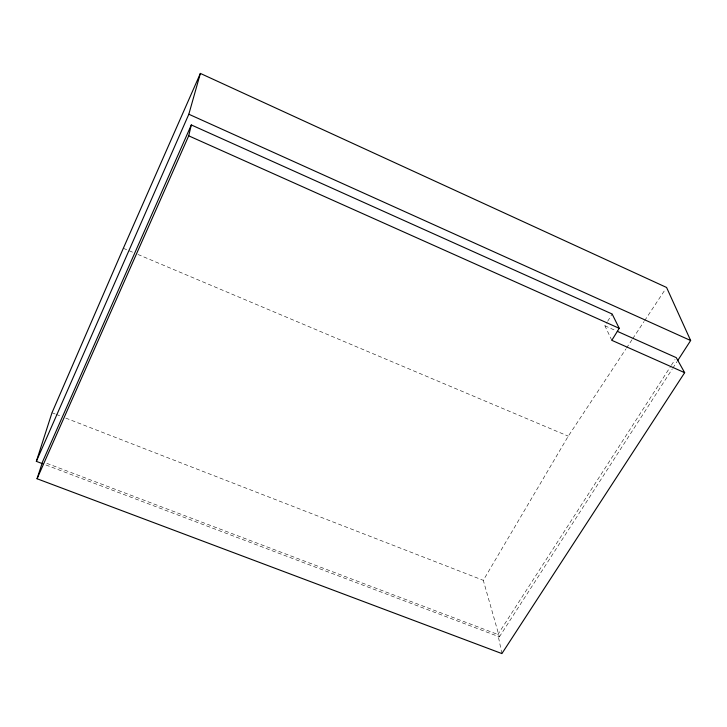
<?xml version="1.0" encoding="UTF-8"?>
<svg xmlns="http://www.w3.org/2000/svg" width="727" height="727" viewBox="0 0 727 727"><rect width="100%" height="100%" fill="white"/><g stroke="black" fill="none" stroke-linecap="round" stroke-linejoin="round"><path stroke-width="0.55" stroke-dasharray="3.63 2.73" d="M45.91 464.971L499.367 636.861L483.291 580.319L568.278 436.155L625.874 349.024M611.807 340.318L604.909 325.787L607.127 322.161M607.69 321.252L612.134 314M501.903 653.582L497.895 634.48L670.73 366.235M671.348 365.281L675.038 359.556M499.367 636.861L672.202 369.107M672.811 368.162L677.119 361.492M626.501 348.079L632.136 339.554M632.763 338.609L644.031 321.561M644.658 320.616L665.323 289.355M46.846 463.344L497.895 634.48M51.99 412.754L55.161 413.99M56.224 414.399L60.45 416.035M65.739 418.089L483.291 580.319M123.336 248.289L133.777 252.696M137.957 254.459L568.278 436.155M604.909 325.787L616.287 330.867"/><path stroke-width="1.09" d="M37.05 478.748L188.711 135.831L191.31 124.944L612.134 314L619.231 328.322L611.807 340.318L684.661 372.678L501.903 653.582L37.05 478.748L42.593 461.736L191.31 124.944M42.72 463.762L36.35 461.345L188.829 114.23L200.37 73.418L666.577 287.465L690.65 340.527L677.737 360.537M36.35 461.345L51.99 412.754L123.336 248.289L200.37 73.418M188.711 135.831L619.231 328.322M617.314 331.33L676.274 357.648L684.661 372.678M188.829 114.23L690.65 340.527"/></g></svg>
